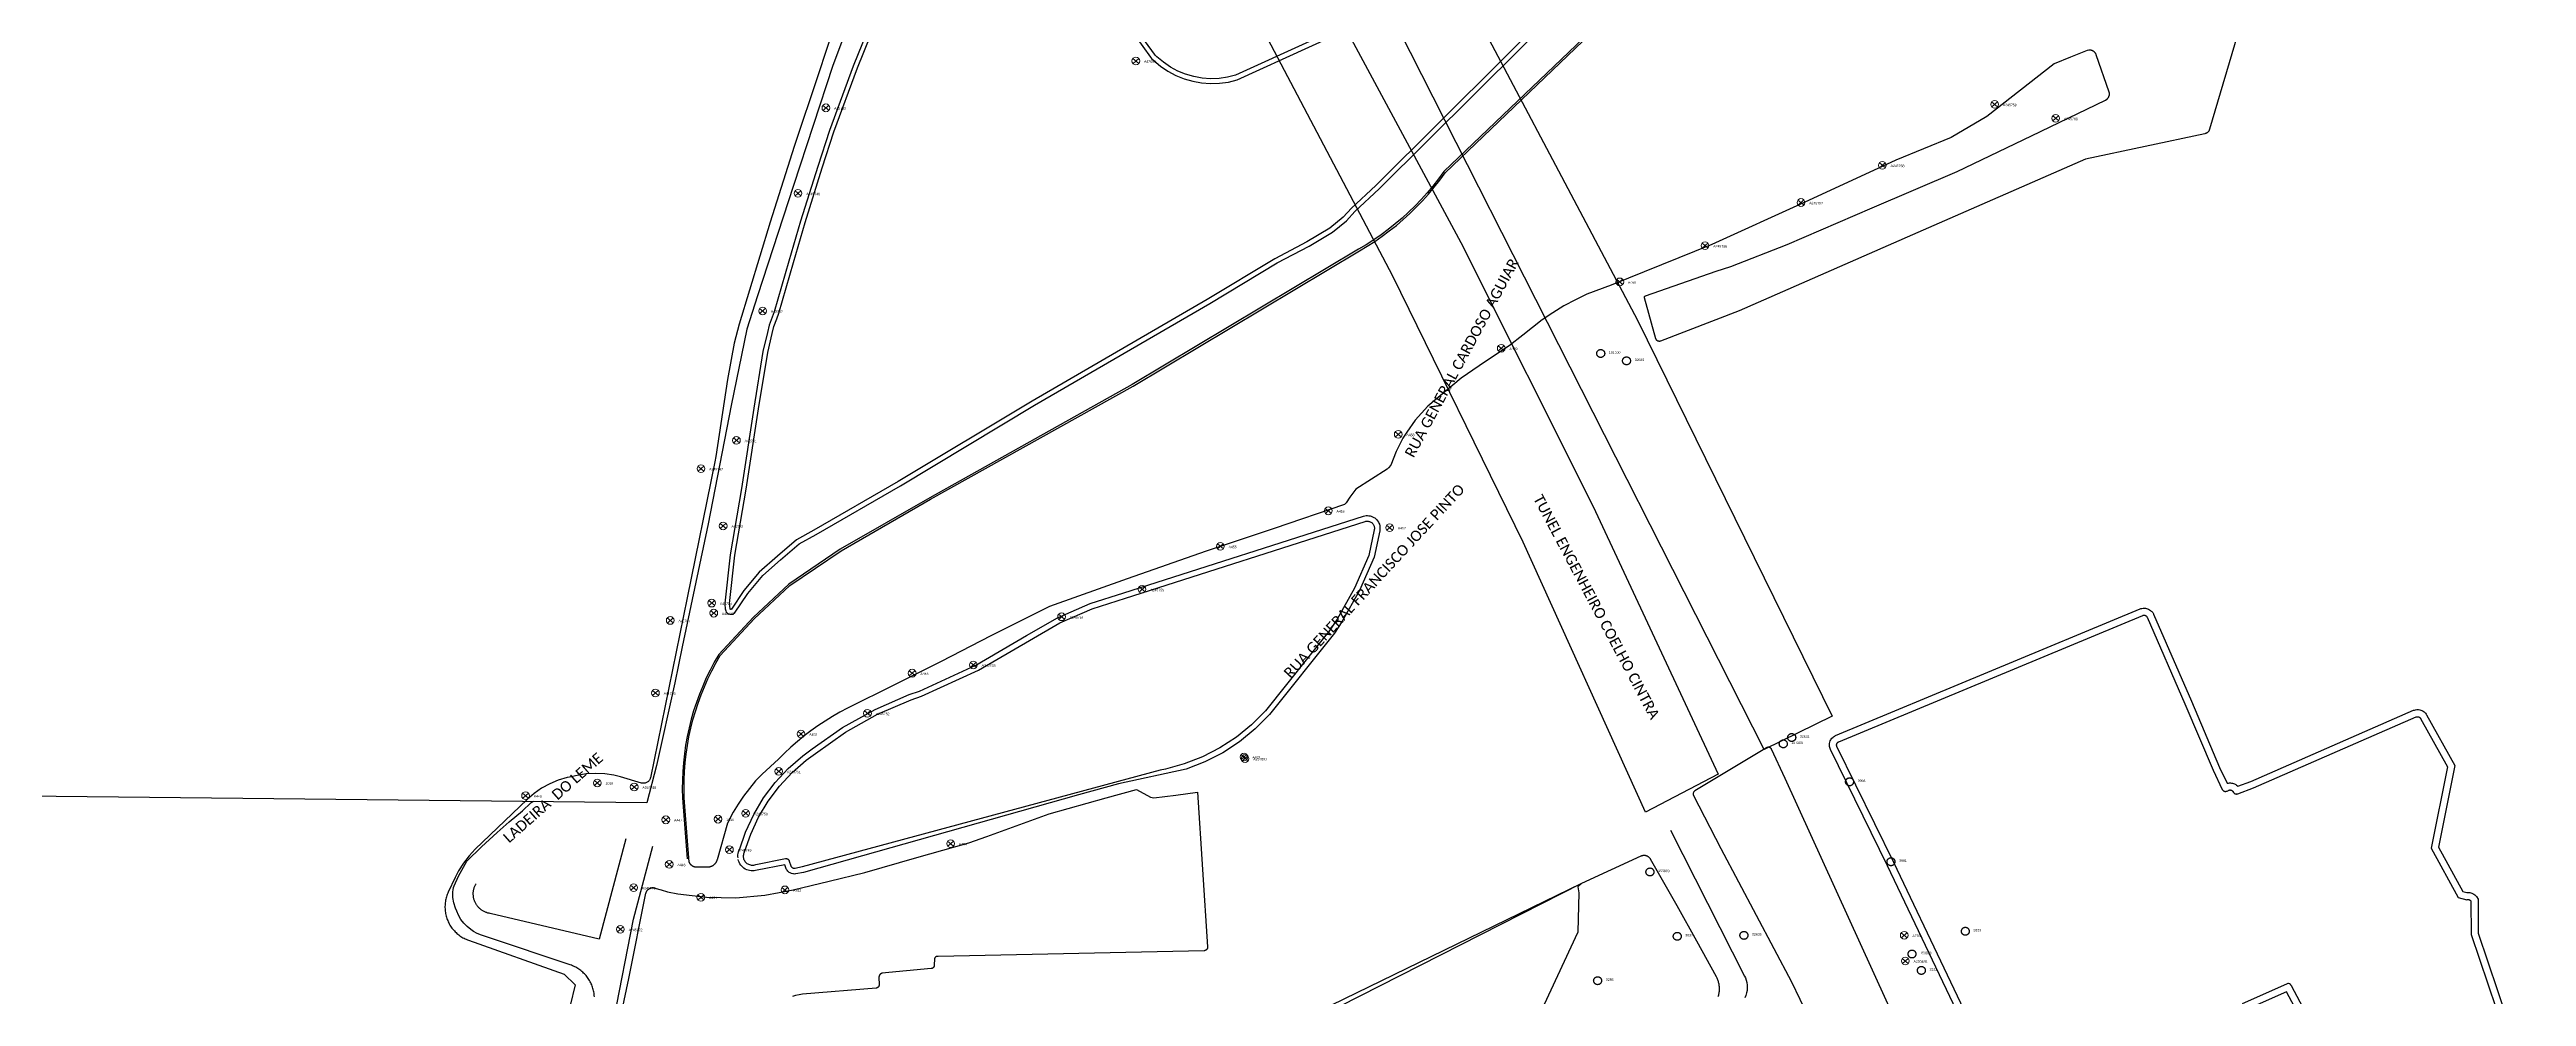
# Model space of a CAD drawing. Header units: millimetres. Extents: x 676447 to 689606, y 7455628 to 7463967.
# Drawn here: x 686593 to 687295, y 7459636 to 7459905 of the extents above; entities that cross this region are included whole.
import ezdxf

# ---------------------------------------------------------------- set-up
doc = ezdxf.new("R2010")
doc.units = ezdxf.units.MM
doc.header["$LTSCALE"] = 0.1
doc.header["$MEASUREMENT"] = 0
doc.linetypes.add('PHANTOM2', pattern=[1.25, 0.625, -0.125, 0.125, -0.125, 0.125, -0.125])
doc.layers.add('10.4-Postes', color=1, linetype='Continuous', lineweight=0)
for name, color, linetype in [('Caixas Subterrâneas', 5, 'Continuous'), ('LEGENDAS_INFRAESTRUTURAS', 7, 'Continuous'), ('MUB_MEIOFIO', 7, 'Continuous'), ('MUB_OBRA_ARTE', 7, 'Continuous'), ('MUB_QUADRAS', 7, 'Continuous'), ('MUB_SEGMENTO', 7, 'Continuous'), ('NOS_DE_INFRAESTRUTURA', 7, 'Continuous')]:
    doc.layers.add(name, color=color, linetype=linetype)
doc.styles.add('Legend', font='calibri.ttf')
doc.styles.get("Standard").update_dxf_attribs({"font": 'arial.ttf'})

# ---------------------------------------------------------------- blocks, each defined once
blk = doc.blocks.new('MHMZ')
at = {"linetype": 'PHANTOM2'}
blk.add_circle((0, 0), 0.0000101, dxfattribs=at)
blk = doc.blocks.new('PTPT')
at = {"layer": '10.4-Postes', "color": 1, "linetype": 'PHANTOM2'}
for points in [[(-0.0000079, 0.0000104), (0.0000075, -0.000002)], [(0.000007, 0.0000109), (-0.0000074, -0.0000025)]]:
    blk.add_lwpolyline(points, dxfattribs=at)
at = {"layer": '10.4-Postes', "color": 1}
blk.add_circle((-0.0000002, 0.0000042), 0.00000987, dxfattribs=at)

msp = doc.modelspace()

# ---------------------------------------------------------------- linework, layer by layer
at = {"layer": 'MUB_MEIOFIO', "linetype": 'Continuous'}
for points in [[(686990.1, 7459925.23), (686929.27, 7459897.43), (686926.94, 7459896.86), (686924.56, 7459896.53), (686922.16, 7459896.46), (686919.77, 7459896.63), (686917.41, 7459897.06), (686915.1, 7459897.73), (686912.88, 7459898.63), (686910.77, 7459899.77), (686908.78, 7459901.12), (686906.95, 7459902.67), (686906.46, 7459903.14), (686906.23, 7459903.42), (686901.88, 7459909.37)], [(686821.98, 7459918.51), (686815.11, 7459900.22), (686803.92, 7459866.15), (686793.75, 7459834.84), (686790.64, 7459825.42), (686786.29, 7459803.71), (686779.7, 7459770.17), (686772.36, 7459735.22), (686770.24, 7459725.04), (686765.04, 7459701.62), (686762.36, 7459690.98), (685590.01, 7459703.56)], [(687042.55, 7459922.06), (686988.27, 7459870.1), (686986.75, 7459868.01), (686985.19, 7459866.01), (686983.57, 7459864.07), (686981.88, 7459862.18), (686980.13, 7459860.36), (686978.31, 7459858.59), (686976.44, 7459856.88), (686974.51, 7459855.24), (686972.53, 7459853.67), (686970.49, 7459852.16), (686968.41, 7459850.72), (686966.28, 7459849.35), (686964.09, 7459848.05), (686899.97, 7459809.69), (686842.56, 7459777.57), (686817.18, 7459762.92), (686802.57, 7459753.01), (686792.46, 7459743.58), (686782.73, 7459733.1), (686781.46, 7459730.88), (686780.29, 7459728.67), (686779.2, 7459726.42), (686778.18, 7459724.13), (686777.24, 7459721.81), (686776.38, 7459719.46), (686775.61, 7459717.08), (686774.92, 7459714.68), (686774.3, 7459712.25), (686773.78, 7459709.81), (686773.33, 7459707.34), (686772.97, 7459704.87), (686772.7, 7459702.38), (686772.51, 7459699.89), (686772.41, 7459697.39), (686772.39, 7459694.88), (686772.46, 7459692.38), (686772.62, 7459689.89), (686773.79, 7459675.11)], [(686828.58, 7459919.22), (686820.83, 7459899.99), (686814.08, 7459881.8), (686810.77, 7459871.59), (686805.94, 7459856.04), (686802.64, 7459844.64), (686798.42, 7459830.32), (686797.9, 7459828.79), (686797.04, 7459826.54), (686796.51, 7459824.44), (686795.26, 7459819.01), (686792.63, 7459803.01), (686789.13, 7459780.22), (686785.97, 7459761.4), (686784.44, 7459747.62), (686784.45, 7459747.27), (686784.47, 7459746.87), (686784.54, 7459746.46), (686784.56, 7459746.06), (686784.62, 7459745.72), (686784.72, 7459745.43), (686784.87, 7459745.09), (686785.17, 7459744.82), (686785.5, 7459744.63), (686785.89, 7459744.52), (686786.26, 7459744.52), (686786.58, 7459744.54), (686787.22, 7459744.83), (686790.94, 7459750.41), (686795.19, 7459755.46), (686800.24, 7459759.98), (686805.55, 7459764.49), (686810.34, 7459767.15), (686834.25, 7459780.96), (686872.24, 7459803.81), (686921.92, 7459832.64), (686941.04, 7459844.19), (686950.08, 7459848.97), (686956.72, 7459852.96), (686960.7, 7459856.15), (686963.09, 7459858.8), (686969.99, 7459865.19), (687024.28, 7459919.28)], [(686788.19, 7459675.33), (686788.16, 7459675.75), (686788.17, 7459676.22), (686788.25, 7459676.64), (686788.35, 7459677.05), (686788.52, 7459677.47), (686788.62, 7459677.68), (686790.33, 7459682.69), (686792.63, 7459687.65), (686795.43, 7459692.36), (686798.72, 7459696.74), (686802.44, 7459700.76), (686806.56, 7459704.35), (686809.2, 7459706.3), (686817.79, 7459712.35), (686827.03, 7459717.51), (686836.73, 7459721.68), (686839.64, 7459722.69), (686855.65, 7459730.02), (686869.99, 7459738.43), (686878.74, 7459743.44), (686888.03, 7459747.53), (686897.6, 7459750.6), (686897.6, 7459750.6), (686965.54, 7459772.31), (686965.88, 7459772.41), (686966.26, 7459772.47), (686966.62, 7459772.48), (686967.02, 7459772.46), (686967.38, 7459772.4), (686967.74, 7459772.31), (686968.1, 7459772.15), (686968.41, 7459771.99), (686968.7, 7459771.81), (686969.02, 7459771.56), (686969.27, 7459771.29), (686969.51, 7459771.01), (686969.73, 7459770.65), (686969.88, 7459770.35), (686970.02, 7459770.01), (686970.11, 7459769.61), (686970.17, 7459769.26), (686970.18, 7459768.9), (686970.17, 7459768.54), (686970.12, 7459768.21), (686968.52, 7459760.69), (686964.42, 7459751.22), (686959.39, 7459742.31), (686957.26, 7459739.09), (686938.88, 7459716.01), (686934.85, 7459711.95), (686930.41, 7459708.33), (686925.62, 7459705.2), (686920.54, 7459702.58), (686915.2, 7459700.52), (686896.09, 7459696.38), (686884.68, 7459693.26), (686806.71, 7459671.25), (686804.6, 7459670.79), (686804.5, 7459670.79), (686804.47, 7459670.79), (686804.2, 7459670.76), (686803.96, 7459670.79), (686803.7, 7459670.81), (686803.38, 7459670.9), (686803.12, 7459671.01), (686802.95, 7459671.11), (686802.71, 7459671.24), (686802.47, 7459671.45), (686802.29, 7459671.63), (686802.11, 7459671.86), (686801.98, 7459672.07), (686801.87, 7459672.3), (686801.78, 7459672.51), (686801.49, 7459673.41), (686793.66, 7459671.88), (686793.61, 7459671.86), (686793.17, 7459671.74), (686792.75, 7459671.68), (686792.31, 7459671.64), (686791.87, 7459671.68), (686791.46, 7459671.74), (686791.05, 7459671.85), (686790.65, 7459671.99), (686790.25, 7459672.19), (686789.87, 7459672.44), (686789.54, 7459672.71), (686789.24, 7459673), (686788.97, 7459673.33), (686788.71, 7459673.72), (686788.52, 7459674.1), (686788.37, 7459674.49), (686788.25, 7459674.93)], [(687144.49, 7459609.22), (687114.12, 7459673.14), (687097.92, 7459706.13), (687097.82, 7459706.38), (687097.73, 7459706.66), (687097.67, 7459706.95), (687097.65, 7459707.26), (687097.65, 7459707.54), (687097.67, 7459707.85), (687097.75, 7459708.23), (687097.87, 7459708.54), (687098, 7459708.82), (687098.15, 7459709.05), (687098.32, 7459709.31), (687098.58, 7459709.56), (687098.77, 7459709.73), (687099.05, 7459709.94), (687099.24, 7459710.04), (687099.35, 7459710.1), (687185.67, 7459746), (687185.95, 7459746.12), (687186.23, 7459746.17), (687186.53, 7459746.23), (687186.94, 7459746.23), (687187.22, 7459746.2), (687187.51, 7459746.15), (687187.84, 7459746.05), (687188.09, 7459745.94), (687188.39, 7459745.79), (687188.68, 7459745.58), (687188.86, 7459745.41), (687189.03, 7459745.25), (687189.28, 7459744.96), (687189.46, 7459744.64), (687189.54, 7459744.48), (687200.24, 7459719.82), (687208.25, 7459701.04), (687210.38, 7459696.54), (687210.75, 7459696.6), (687211.03, 7459696.63), (687211.32, 7459696.63), (687211.62, 7459696.6), (687211.92, 7459696.54), (687212.2, 7459696.46), (687212.5, 7459696.34), (687212.82, 7459696.16), (687213.07, 7459695.98), (687213.3, 7459695.77), (687213.38, 7459695.68), (687217.05, 7459697.06), (687263.25, 7459717.24), (687263.47, 7459717.31), (687263.47, 7459717.31), (687263.76, 7459717.4), (687264.16, 7459717.43), (687264.35, 7459717.43), (687264.66, 7459717.43), (687265.05, 7459717.36), (687265.32, 7459717.27), (687265.62, 7459717.15), (687265.94, 7459716.97), (687266.19, 7459716.79), (687266.38, 7459716.62), (687266.61, 7459716.4), (687266.8, 7459716.14), (687266.93, 7459715.94), (687274.93, 7459701.53), (687270.32, 7459678.41), (687277.17, 7459665.85), (687278.35, 7459665.55), (687278.62, 7459665.55), (687278.81, 7459665.55), (687279.22, 7459665.52), (687279.51, 7459665.43), (687279.51, 7459665.43), (687279.73, 7459665.36), (687280.09, 7459665.2), (687280.32, 7459665.05), (687280.32, 7459665.05), (687280.58, 7459664.88), (687280.79, 7459664.67), (687281.06, 7459664.4), (687281.5, 7459663.62), (687281.59, 7459653.97), (687295.24, 7459613.35)], [(687124.35, 7459611.54), (687085.08, 7459697.86), (687081.21, 7459706.18), (687081.16, 7459706.28), (687081.1, 7459706.36), (687081.03, 7459706.44), (687080.96, 7459706.51), (687080.88, 7459706.58), (687080.79, 7459706.63), (687080.69, 7459706.68), (687080.59, 7459706.72), (687080.49, 7459706.74), (687080.39, 7459706.76), (687080.28, 7459706.76), (687080.18, 7459706.75), (687080.08, 7459706.73), (687079.98, 7459706.7), (687079.88, 7459706.67), (687079.79, 7459706.62), (687059.46, 7459694.37), (687059.43, 7459694.35), (687059.34, 7459694.29), (687059.27, 7459694.22), (687059.2, 7459694.14), (687059.14, 7459694.06), (687059.08, 7459693.97), (687059.04, 7459693.87), (687059.01, 7459693.77), (687058.99, 7459693.67), (687058.98, 7459693.56), (687058.98, 7459693.46), (687058.99, 7459693.35), (687059.01, 7459693.25), (687059.05, 7459693.15), (687059.09, 7459693.06), (687066.87, 7459677.99), (687086.86, 7459640.16), (687101.02, 7459610.68)], [(686747.46, 7459635.96), (686747.44, 7459636.3), (686747.4, 7459636.65), (686747.36, 7459636.99), (686747.3, 7459637.33), (686747.23, 7459637.66), (686747.15, 7459638), (686747.06, 7459638.33), (686746.96, 7459638.66), (686746.85, 7459638.98), (686746.72, 7459639.3), (686746.58, 7459639.62), (686746.44, 7459639.93), (686746.28, 7459640.23), (686746.11, 7459640.53), (686745.93, 7459640.83), (686745.75, 7459641.12), (686745.55, 7459641.4), (686745.34, 7459641.67), (686745.13, 7459641.94), (686744.9, 7459642.2), (686744.67, 7459642.45), (686744.42, 7459642.69), (686744.17, 7459642.93), (686743.91, 7459643.15), (686743.65, 7459643.37), (686743.37, 7459643.58), (686743.09, 7459643.77), (686742.8, 7459643.96), (686742.51, 7459644.14), (686742.21, 7459644.31), (686741.9, 7459644.47), (686741.59, 7459644.61), (686741.28, 7459644.75), (686740.96, 7459644.88), (686740.63, 7459644.99), (686717.17, 7459652.82), (686715.47, 7459653.4), (686714.26, 7459653.93), (686713.23, 7459654.48), (686712.42, 7459655.04), (686711.42, 7459655.86), (686710.48, 7459656.79), (686709.61, 7459657.92), (686708.93, 7459659.11), (686708.45, 7459660.2), (686708.09, 7459661.06), (686707.62, 7459662.6), (686707.37, 7459664.1), (686707.34, 7459665.28), (686707.38, 7459665.77), (686707.44, 7459666.34), (686707.56, 7459666.93), (686707.67, 7459667.43), (686708.94, 7459670.21), (686711.35, 7459674.44), (686715.46, 7459678.49), (686719.93, 7459682.54), (686723.28, 7459685.6), (686727.04, 7459688.71), (686729.44, 7459690.94), (686730.28, 7459691.48)], [(686756.4, 7459680.75), (686748.81, 7459652.25), (686717.88, 7459659.6), (686717.68, 7459659.63), (686717.49, 7459659.67), (686717.3, 7459659.72), (686717.11, 7459659.77), (686716.93, 7459659.83), (686716.74, 7459659.9), (686716.56, 7459659.97), (686716.38, 7459660.05), (686716.2, 7459660.14), (686716.03, 7459660.23), (686715.86, 7459660.33), (686715.69, 7459660.43), (686715.53, 7459660.54), (686715.37, 7459660.66), (686715.22, 7459660.78), (686715.07, 7459660.9), (686714.92, 7459661.03), (686714.78, 7459661.17), (686714.64, 7459661.31), (686714.51, 7459661.45), (686714.38, 7459661.6), (686714.26, 7459661.76), (686714.15, 7459661.92), (686714.04, 7459662.08), (686713.93, 7459662.25), (686713.84, 7459662.42), (686713.74, 7459662.59), (686713.66, 7459662.76), (686713.58, 7459662.94), (686713.5, 7459663.12), (686713.43, 7459663.31), (686713.37, 7459663.5), (686713.32, 7459663.68), (686713.27, 7459663.87), (686713.23, 7459664.07), (686713.19, 7459664.26), (686713.17, 7459664.45), (686713.15, 7459664.65), (686713.13, 7459664.84), (686713.12, 7459665.04), (686713.12, 7459665.24), (686713.13, 7459665.43), (686713.14, 7459665.63), (686713.16, 7459665.82), (686713.19, 7459666.02), (686713.22, 7459666.21), (686713.26, 7459666.4), (686713.31, 7459666.59), (686713.36, 7459666.78), (686713.42, 7459666.97), (686713.49, 7459667.15), (686713.56, 7459667.33), (686713.64, 7459667.51), (686713.73, 7459667.69), (686713.82, 7459667.86), (686713.92, 7459668.03)], [(686752.97, 7459629.39), (686758.55, 7459657.98), (686764.02, 7459678.72)], [(687052.54, 7459683.23), (687073.57, 7459641.82), (687073.78, 7459641.36), (687074.03, 7459640.67), (687074.21, 7459639.96), (687074.31, 7459639.23), (687074.33, 7459638.5), (687074.27, 7459637.77), (687074.14, 7459637.05), (687073.94, 7459636.35), (687073.66, 7459635.67)], [(687244.1, 7459605.7), (687227.21, 7459637.39), (687216.37, 7459632.5)]]:
    msp.add_lwpolyline(points, dxfattribs=at)
at = {"layer": 'MUB_OBRA_ARTE', "linetype": 'Continuous'}
for points in [[(686965.94, 7459929.56), (686984.73, 7459938.68), (687043.18, 7459827.95), (687098.38, 7459715.56), (687079.11, 7459706.16), (686965.94, 7459929.56)], [(686934.68, 7459914.73), (686953.47, 7459923.85), (686993.11, 7459849.99), (687030.67, 7459775.05), (687066.11, 7459699.09), (687045.44, 7459688.36), (687010.8, 7459764.92), (686973.86, 7459840.4), (686934.68, 7459914.73)]]:
    msp.add_lwpolyline(points, dxfattribs=at)
at = {"layer": 'MUB_QUADRAS', "linetype": 'Continuous'}
for points in [[(686900.74, 7459908.62), (686905.15, 7459902.58), (686905.46, 7459902.21), (686906.04, 7459901.66), (686907.95, 7459900.03), (686910.06, 7459898.6), (686912.3, 7459897.39), (686914.65, 7459896.44), (686917.1, 7459895.73), (686919.6, 7459895.28), (686922.13, 7459895.09), (686924.67, 7459895.17), (686927.2, 7459895.52), (686929.72, 7459896.14), (686990.7, 7459924.01)], [(687214.01, 7459911.21), (687205.38, 7459882.17), (687205.37, 7459882.11), (687205.35, 7459882.06), (687205.34, 7459882), (687205.32, 7459881.95), (687205.3, 7459881.89), (687205.28, 7459881.84), (687205.26, 7459881.78), (687205.23, 7459881.73), (687205.21, 7459881.68), (687205.18, 7459881.63), (687205.15, 7459881.58), (687205.12, 7459881.53), (687205.08, 7459881.48), (687205.05, 7459881.44), (687205.01, 7459881.39), (687204.97, 7459881.35), (687204.93, 7459881.31), (687204.89, 7459881.27), (687204.85, 7459881.23), (687204.8, 7459881.19), (687204.76, 7459881.15), (687204.71, 7459881.12), (687204.66, 7459881.09), (687204.62, 7459881.06), (687204.57, 7459881.03), (687204.51, 7459881), (687204.46, 7459880.97), (687204.41, 7459880.95), (687204.36, 7459880.92), (687204.3, 7459880.9), (687204.25, 7459880.88), (687204.19, 7459880.87), (687204.14, 7459880.85), (687204.08, 7459880.84), (687170.2, 7459873.66), (687121.13, 7459852.11), (687072.06, 7459830.55), (687049.75, 7459821.99), (687049.72, 7459821.98), (687049.69, 7459821.97), (687049.65, 7459821.96), (687049.62, 7459821.95), (687049.59, 7459821.94), (687049.55, 7459821.94), (687049.52, 7459821.93), (687049.48, 7459821.93), (687049.45, 7459821.93), (687049.41, 7459821.93), (687049.38, 7459821.93), (687049.34, 7459821.93), (687049.31, 7459821.93), (687049.27, 7459821.93), (687049.24, 7459821.94), (687049.21, 7459821.94), (687049.17, 7459821.95), (687049.14, 7459821.96), (687049.1, 7459821.97), (687049.07, 7459821.98), (687049.04, 7459821.99), (687049.01, 7459822.01), (687048.97, 7459822.02), (687048.94, 7459822.03), (687048.91, 7459822.05), (687048.88, 7459822.07), (687048.85, 7459822.09), (687048.82, 7459822.11), (687048.8, 7459822.13), (687048.77, 7459822.15), (687048.74, 7459822.17), (687048.72, 7459822.19), (687048.69, 7459822.22), (687048.67, 7459822.24), (687048.64, 7459822.27), (687048.62, 7459822.29), (687048.6, 7459822.32), (687048.58, 7459822.35), (687048.56, 7459822.38), (687048.54, 7459822.41), (687048.52, 7459822.44), (687048.51, 7459822.47), (687048.49, 7459822.5), (687048.48, 7459822.53), (687048.46, 7459822.56), (687048.45, 7459822.6), (687048.44, 7459822.63), (687048.43, 7459822.66), (687045.21, 7459834.27), (687045.21, 7459834.29), (687045.2, 7459834.31), (687045.2, 7459834.32), (687045.19, 7459834.34), (687045.19, 7459834.36), (687045.19, 7459834.38), (687045.19, 7459834.4), (687045.19, 7459834.42), (687045.19, 7459834.43), (687045.19, 7459834.45), (687045.19, 7459834.47), (687045.19, 7459834.49), (687045.2, 7459834.51), (687045.2, 7459834.53), (687045.21, 7459834.54), (687045.21, 7459834.56), (687045.21, 7459834.58), (687045.22, 7459834.6), (687045.23, 7459834.61), (687045.23, 7459834.63), (687045.24, 7459834.65), (687045.25, 7459834.66), (687045.26, 7459834.68), (687045.27, 7459834.7), (687045.28, 7459834.71), (687045.29, 7459834.73), (687045.3, 7459834.74), (687045.31, 7459834.76), (687045.32, 7459834.77), (687045.33, 7459834.78), (687045.35, 7459834.8), (687045.36, 7459834.81), (687045.37, 7459834.82), (687045.39, 7459834.83), (687045.4, 7459834.84), (687045.42, 7459834.86), (687045.43, 7459834.87), (687045.45, 7459834.88), (687045.47, 7459834.89), (687065.48, 7459841.88), (687069.65, 7459843.13), (687085.66, 7459849.43), (687109.78, 7459859.79), (687133.88, 7459870.12), (687154.88, 7459880.25), (687175.88, 7459890.38), (687175.94, 7459890.41), (687176, 7459890.44), (687176.06, 7459890.48), (687176.12, 7459890.52), (687176.18, 7459890.56), (687176.23, 7459890.6), (687176.29, 7459890.64), (687176.34, 7459890.69), (687176.39, 7459890.73), (687176.44, 7459890.78), (687176.49, 7459890.83), (687176.53, 7459890.88), (687176.58, 7459890.94), (687176.62, 7459890.99), (687176.66, 7459891.05), (687176.7, 7459891.1), (687176.73, 7459891.16), (687176.77, 7459891.22), (687176.8, 7459891.28), (687176.83, 7459891.35), (687176.86, 7459891.41), (687176.88, 7459891.47), (687176.91, 7459891.54), (687176.93, 7459891.61), (687176.95, 7459891.67), (687176.96, 7459891.74), (687176.98, 7459891.81), (687176.99, 7459891.87), (687177, 7459891.94), (687177, 7459892.01), (687177.01, 7459892.08), (687177.01, 7459892.15), (687177.01, 7459892.22), (687177.01, 7459892.29), (687177, 7459892.36), (687177, 7459892.43), (687176.99, 7459892.49), (687176.97, 7459892.56), (687176.96, 7459892.63), (687173.28, 7459903.23), (687173.26, 7459903.3), (687173.23, 7459903.36), (687173.2, 7459903.42), (687173.17, 7459903.49), (687173.14, 7459903.55), (687173.1, 7459903.61), (687173.07, 7459903.67), (687173.03, 7459903.72), (687172.99, 7459903.78), (687172.94, 7459903.83), (687172.9, 7459903.89), (687172.85, 7459903.94), (687172.8, 7459903.99), (687172.75, 7459904.04), (687172.7, 7459904.08), (687172.65, 7459904.13), (687172.59, 7459904.17), (687172.54, 7459904.21), (687172.48, 7459904.25), (687172.42, 7459904.29), (687172.36, 7459904.32), (687172.3, 7459904.35), (687172.24, 7459904.38), (687172.17, 7459904.41), (687172.11, 7459904.44), (687172.04, 7459904.46), (687171.98, 7459904.48), (687171.91, 7459904.5), (687171.84, 7459904.52), (687171.78, 7459904.53), (687171.71, 7459904.55), (687171.64, 7459904.55), (687171.57, 7459904.56), (687171.5, 7459904.57), (687171.43, 7459904.57), (687171.36, 7459904.57), (687171.29, 7459904.57), (687171.22, 7459904.56), (687171.16, 7459904.56), (687170.65, 7459904.43), (687165.99, 7459902.56), (687161.32, 7459900.69), (687142.23, 7459885.71), (687132.11, 7459879.8), (687116.46, 7459873.32), (687090.42, 7459861.37), (687064.29, 7459849.37), (687035.71, 7459837.91), (687028.86, 7459835.32), (687025.59, 7459833.68), (687022.32, 7459832.04), (687019.24, 7459830.06), (687016.16, 7459828.08), (687013.42, 7459825.9), (687010.67, 7459823.71), (687006.83, 7459820.7), (687004.12, 7459818.84), (686998.29, 7459814.94), (686993.17, 7459811.47), (686988.45, 7459807.49), (686983.72, 7459803.51), (686980.2, 7459799.58), (686977.77, 7459796.19), (686976.64, 7459794.43), (686974.77, 7459790.7), (686973.3, 7459786.79), (686972.63, 7459786.04), (686972.2, 7459785.7), (686963.38, 7459779.96), (686961.69, 7459777.74), (686960.57, 7459776.07), (686960.18, 7459775.65), (686940.22, 7459768.86), (686920.89, 7459762.42), (686898.51, 7459754.52), (686876.46, 7459746.74), (686859.85, 7459738.36), (686845.79, 7459731.07), (686832.52, 7459724.43), (686819.27, 7459717.81), (686817.1, 7459716.68), (686814.97, 7459715.48), (686812.89, 7459714.2), (686810.85, 7459712.85), (686808.85, 7459711.44), (686806.91, 7459709.96), (686805.02, 7459708.41), (686803.18, 7459706.8), (686801.39, 7459705.12), (686799.67, 7459703.39), (686795.06, 7459699.14), (686793.14, 7459697.19), (686789.73, 7459692.91), (686788.26, 7459690.6), (686786.79, 7459688.29), (686785.24, 7459685.17), (686782.24, 7459674.78), (686782.21, 7459674.68), (686782.18, 7459674.59), (686782.15, 7459674.5), (686782.11, 7459674.4), (686782.07, 7459674.32), (686782.02, 7459674.23), (686781.97, 7459674.14), (686781.92, 7459674.06), (686781.87, 7459673.97), (686781.81, 7459673.89), (686781.75, 7459673.81), (686781.69, 7459673.73), (686781.63, 7459673.66), (686781.56, 7459673.59), (686781.49, 7459673.52), (686781.42, 7459673.45), (686781.34, 7459673.38), (686781.27, 7459673.32), (686781.19, 7459673.26), (686781.11, 7459673.2), (686781.03, 7459673.15), (686780.94, 7459673.1), (686780.86, 7459673.05), (686780.77, 7459673), (686780.68, 7459672.96), (686780.59, 7459672.92), (686780.5, 7459672.88), (686780.4, 7459672.85), (686780.31, 7459672.82), (686780.21, 7459672.79), (686780.12, 7459672.77), (686780.02, 7459672.75), (686779.92, 7459672.73), (686779.83, 7459672.72), (686776.42, 7459672.71), (686776.34, 7459672.71), (686776.27, 7459672.72), (686776.19, 7459672.72), (686776.12, 7459672.73), (686776.05, 7459672.74), (686775.97, 7459672.76), (686775.9, 7459672.77), (686775.83, 7459672.79), (686775.76, 7459672.81), (686775.69, 7459672.84), (686775.62, 7459672.86), (686775.55, 7459672.89), (686775.48, 7459672.92), (686775.41, 7459672.96), (686775.35, 7459672.99), (686775.28, 7459673.03), (686775.22, 7459673.07), (686775.16, 7459673.11), (686775.1, 7459673.16), (686775.04, 7459673.21), (686774.98, 7459673.25), (686774.93, 7459673.3), (686774.87, 7459673.36), (686774.82, 7459673.41), (686774.77, 7459673.47), (686774.72, 7459673.52), (686774.68, 7459673.58), (686774.63, 7459673.64), (686774.59, 7459673.71), (686774.55, 7459673.77), (686774.52, 7459673.84), (686774.48, 7459673.9), (686774.45, 7459673.97), (686774.42, 7459674.04), (686774.39, 7459674.11), (686774.37, 7459674.18), (686773.12, 7459689.92), (686772.96, 7459692.4), (686772.89, 7459694.89), (686772.91, 7459697.37), (686773.01, 7459699.86), (686773.2, 7459702.33), (686773.47, 7459704.8), (686773.83, 7459707.26), (686774.27, 7459709.71), (686774.79, 7459712.14), (686775.4, 7459714.55), (686776.09, 7459716.94), (686776.86, 7459719.3), (686777.71, 7459721.63), (686778.64, 7459723.94), (686779.65, 7459726.21), (686780.74, 7459728.44), (686781.9, 7459730.64), (686783.13, 7459732.8), (686792.81, 7459743.23), (686802.88, 7459752.62), (686817.45, 7459762.5), (686842.8, 7459777.14), (686900.22, 7459809.26), (686964.35, 7459847.62), (686966.54, 7459848.93), (686968.69, 7459850.3), (686970.79, 7459851.75), (686972.83, 7459853.27), (686974.83, 7459854.85), (686976.77, 7459856.51), (686978.66, 7459858.22), (686980.48, 7459860), (686982.24, 7459861.84), (686983.95, 7459863.74), (686985.58, 7459865.7), (686987.15, 7459867.71), (686988.65, 7459869.77), (687042.96, 7459921.76)], [(687023.29, 7459920.22), (686969.05, 7459866.17), (686962.12, 7459859.76), (686959.76, 7459857.14), (686955.94, 7459854.08), (686949.41, 7459850.16), (686940.37, 7459845.38), (686921.22, 7459833.81), (686871.54, 7459804.99), (686833.55, 7459782.14), (686809.66, 7459768.34), (686804.77, 7459765.62), (686799.34, 7459761), (686794.21, 7459756.41), (686789.85, 7459751.23), (686786.31, 7459745.92), (686786.24, 7459745.89), (686786.21, 7459745.88), (686786.07, 7459745.88), (686786.04, 7459745.89), (686785.99, 7459745.92), (686785.95, 7459746.05), (686785.92, 7459746.22), (686785.9, 7459746.62), (686785.83, 7459747.03), (686785.81, 7459747.33), (686785.8, 7459747.57), (686787.32, 7459761.22), (686790.48, 7459780), (686793.97, 7459802.8), (686796.6, 7459818.74), (686797.84, 7459824.12), (686798.34, 7459826.13), (686799.18, 7459828.33), (686799.72, 7459829.91), (686803.95, 7459844.26), (686807.25, 7459855.64), (686812.07, 7459871.18), (686815.37, 7459881.35), (686822.1, 7459899.5), (686829.84, 7459918.7)], [(686815.39, 7459911.11), (686810.97, 7459897.84), (686804.12, 7459877.2), (686797.33, 7459855.72), (686788.47, 7459826.79), (686787.12, 7459821.39), (686785.19, 7459811.09), (686781.9, 7459789.21), (686781.59, 7459787.77), (686773.74, 7459749.17), (686763.35, 7459698.12), (686763.31, 7459697.96), (686763.24, 7459697.76), (686763.16, 7459697.57), (686763.05, 7459697.39), (686762.92, 7459697.23), (686762.78, 7459697.07), (686762.62, 7459696.94), (686762.45, 7459696.82), (686762.26, 7459696.72), (686762.07, 7459696.63), (686761.87, 7459696.57), (686761.66, 7459696.53), (686761.46, 7459696.52), (686761.25, 7459696.52), (686761.04, 7459696.55), (686760.84, 7459696.6), (686754.83, 7459698.34), (686752.99, 7459698.8), (686750.41, 7459699.2), (686747.79, 7459699.33), (686745.18, 7459699.19), (686742.6, 7459698.77), (686740.41, 7459698.3), (686739.72, 7459698.14), (686737.22, 7459697.39), (686734.81, 7459696.38), (686732.51, 7459695.12), (686730.36, 7459693.62), (686728.38, 7459691.92), (686713.69, 7459677.85), (686711.93, 7459675.98), (686710.34, 7459673.9), (686708.98, 7459671.67), (686707.99, 7459669.84), (686706.04, 7459665.63), (686705.9, 7459665.32), (686705.77, 7459664.99), (686705.65, 7459664.67), (686705.54, 7459664.34), (686705.45, 7459664), (686705.36, 7459663.67), (686705.29, 7459663.33), (686705.23, 7459662.99), (686705.18, 7459662.64), (686705.15, 7459662.3), (686705.12, 7459661.95), (686705.11, 7459661.61), (686705.11, 7459661.26), (686705.12, 7459660.91), (686705.15, 7459660.57), (686705.18, 7459660.22), (686705.23, 7459659.88), (686705.29, 7459659.54), (686705.36, 7459659.2), (686705.44, 7459658.86), (686705.54, 7459658.53), (686705.64, 7459658.2), (686705.76, 7459657.87), (686705.89, 7459657.55), (686706.03, 7459657.23), (686706.18, 7459656.92), (686706.34, 7459656.61), (686706.51, 7459656.31), (686706.7, 7459656.01), (686706.89, 7459655.73), (686707.09, 7459655.44), (686707.3, 7459655.17), (686707.53, 7459654.9), (686707.76, 7459654.64), (686708, 7459654.39), (686708.24, 7459654.15), (686708.5, 7459653.92), (686708.77, 7459653.69), (686709.04, 7459653.48), (686709.32, 7459653.27), (686709.6, 7459653.07), (686709.9, 7459652.89), (686710.19, 7459652.71), (686710.5, 7459652.55), (686710.81, 7459652.39), (686711.13, 7459652.25), (686711.45, 7459652.12), (686711.77, 7459652), (686738.93, 7459642.38), (686741.98, 7459639.34), (686739.16, 7459627.6)], [(686789.75, 7459675.51), (686789.73, 7459675.78), (686789.74, 7459676.05), (686789.79, 7459676.32), (686789.85, 7459676.58), (686789.95, 7459676.83), (686790.07, 7459677.07), (686791.79, 7459682.1), (686794.02, 7459686.92), (686796.74, 7459691.48), (686799.93, 7459695.73), (686803.54, 7459699.63), (686807.54, 7459703.12), (686810.12, 7459705.02), (686818.63, 7459711.02), (686827.73, 7459716.1), (686837.3, 7459720.21), (686840.23, 7459721.23), (686856.38, 7459728.62), (686870.78, 7459737.07), (686879.45, 7459742.03), (686888.59, 7459746.06), (686898.08, 7459749.1), (686966, 7459770.81), (686966.21, 7459770.87), (686966.41, 7459770.9), (686966.62, 7459770.91), (686966.83, 7459770.9), (686967.04, 7459770.86), (686967.24, 7459770.81), (686967.43, 7459770.73), (686967.62, 7459770.63), (686967.79, 7459770.52), (686967.96, 7459770.39), (686968.1, 7459770.24), (686968.24, 7459770.08), (686968.35, 7459769.9), (686968.44, 7459769.71), (686968.52, 7459769.52), (686968.57, 7459769.31), (686968.6, 7459769.11), (686968.61, 7459768.9), (686968.6, 7459768.69), (686968.57, 7459768.49), (686967.02, 7459761.17), (686963.01, 7459751.92), (686958.05, 7459743.13), (686955.99, 7459740.02), (686937.7, 7459717.06), (686933.79, 7459713.12), (686929.48, 7459709.6), (686924.83, 7459706.56), (686919.89, 7459704.02), (686914.71, 7459702.01), (686909.34, 7459700.55), (686907.87, 7459700.25), (686806.33, 7459672.78), (686804.43, 7459672.36), (686804.42, 7459672.36), (686804.32, 7459672.35), (686804.21, 7459672.34), (686804.11, 7459672.35), (686804, 7459672.36), (686803.9, 7459672.39), (686803.8, 7459672.43), (686803.71, 7459672.48), (686803.62, 7459672.53), (686803.54, 7459672.6), (686803.47, 7459672.67), (686803.4, 7459672.76), (686803.35, 7459672.84), (686803.3, 7459672.94), (686803.26, 7459673.04), (686802.83, 7459674.37), (686802.8, 7459674.46), (686802.75, 7459674.55), (686802.7, 7459674.64), (686802.63, 7459674.72), (686802.56, 7459674.8), (686802.48, 7459674.87), (686802.39, 7459674.93), (686802.3, 7459674.97), (686802.2, 7459675.01), (686802.1, 7459675.04), (686802, 7459675.06), (686801.9, 7459675.07), (686801.79, 7459675.06), (686801.69, 7459675.05), (686793.21, 7459673.39), (686793.11, 7459673.35), (686792.85, 7459673.28), (686792.58, 7459673.24), (686792.31, 7459673.22), (686792.05, 7459673.24), (686791.78, 7459673.28), (686791.52, 7459673.35), (686791.27, 7459673.44), (686791.03, 7459673.56), (686790.8, 7459673.71), (686790.59, 7459673.88), (686790.4, 7459674.07), (686790.23, 7459674.27), (686790.08, 7459674.5), (686789.96, 7459674.74), (686789.86, 7459674.99), (686789.79, 7459675.25), (686789.75, 7459675.51)], [(687146.29, 7459610.1), (687115.92, 7459674.01), (687099.75, 7459706.94), (687099.71, 7459707.04), (687099.68, 7459707.14), (687099.66, 7459707.24), (687099.65, 7459707.35), (687099.65, 7459707.45), (687099.66, 7459707.56), (687099.68, 7459707.66), (687099.72, 7459707.76), (687099.76, 7459707.85), (687099.82, 7459707.94), (687099.88, 7459708.03), (687099.95, 7459708.1), (687100.03, 7459708.17), (687100.11, 7459708.23), (687100.21, 7459708.28), (687100.26, 7459708.31), (687186.43, 7459744.15), (687186.53, 7459744.19), (687186.63, 7459744.21), (687186.73, 7459744.23), (687186.84, 7459744.23), (687186.94, 7459744.22), (687187.05, 7459744.2), (687187.15, 7459744.17), (687187.24, 7459744.13), (687187.34, 7459744.08), (687187.42, 7459744.02), (687187.5, 7459743.95), (687187.57, 7459743.88), (687187.64, 7459743.8), (687187.69, 7459743.71), (687187.73, 7459743.63), (687198.41, 7459719.03), (687206.43, 7459700.22), (687209, 7459694.79), (687209.05, 7459694.7), (687209.11, 7459694.61), (687209.18, 7459694.53), (687209.26, 7459694.46), (687209.34, 7459694.4), (687209.43, 7459694.34), (687209.52, 7459694.3), (687209.62, 7459694.26), (687209.72, 7459694.24), (687209.83, 7459694.22), (687209.93, 7459694.22), (687210.04, 7459694.23), (687210.14, 7459694.25), (687210.24, 7459694.28), (687210.34, 7459694.32), (687210.37, 7459694.33), (687210.73, 7459694.52), (687210.82, 7459694.56), (687210.92, 7459694.6), (687211.03, 7459694.62), (687211.13, 7459694.63), (687211.23, 7459694.63), (687211.34, 7459694.62), (687211.44, 7459694.6), (687211.54, 7459694.57), (687211.64, 7459694.53), (687211.73, 7459694.48), (687211.81, 7459694.42), (687211.89, 7459694.35), (687211.96, 7459694.27), (687212.03, 7459694.19), (687212.2, 7459693.93), (687212.26, 7459693.84), (687212.33, 7459693.76), (687212.41, 7459693.7), (687212.5, 7459693.63), (687212.59, 7459693.58), (687212.68, 7459693.54), (687212.78, 7459693.51), (687212.89, 7459693.49), (687212.99, 7459693.48), (687213.09, 7459693.48), (687213.2, 7459693.49), (687213.3, 7459693.51), (687213.4, 7459693.55), (687213.43, 7459693.56), (687217.81, 7459695.21), (687263.94, 7459715.36), (687264.04, 7459715.39), (687264.14, 7459715.42), (687264.25, 7459715.43), (687264.35, 7459715.43), (687264.46, 7459715.43), (687264.56, 7459715.41), (687264.66, 7459715.38), (687264.76, 7459715.34), (687264.85, 7459715.29), (687264.93, 7459715.23), (687265.01, 7459715.16), (687265.09, 7459715.08), (687265.15, 7459715), (687265.2, 7459714.92), (687272.82, 7459701.2), (687268.22, 7459678.08), (687275.84, 7459664.12), (687278.31, 7459663.5), (687278.41, 7459663.53), (687278.52, 7459663.55), (687278.62, 7459663.55), (687278.72, 7459663.55), (687278.83, 7459663.54), (687278.93, 7459663.51), (687279.03, 7459663.48), (687279.12, 7459663.44), (687279.21, 7459663.38), (687279.3, 7459663.32), (687279.37, 7459663.25), (687279.45, 7459663.18), (687279.5, 7459663.08), (687279.59, 7459653.64), (687293.71, 7459611.62)], [(686749.64, 7459605.51), (686757.23, 7459641.18), (686762.08, 7459665.31), (686762.1, 7459665.38), (686762.11, 7459665.44), (686762.13, 7459665.51), (686762.15, 7459665.57), (686762.18, 7459665.64), (686762.2, 7459665.7), (686762.23, 7459665.76), (686762.26, 7459665.82), (686762.29, 7459665.88), (686762.33, 7459665.94), (686762.36, 7459666), (686762.4, 7459666.05), (686762.44, 7459666.11), (686762.48, 7459666.16), (686762.53, 7459666.21), (686762.57, 7459666.26), (686762.62, 7459666.31), (686762.67, 7459666.36), (686762.72, 7459666.4), (686762.77, 7459666.44), (686762.83, 7459666.49), (686762.88, 7459666.53), (686762.94, 7459666.56), (686762.99, 7459666.6), (686763.05, 7459666.63), (686763.11, 7459666.66), (686763.17, 7459666.69), (686763.24, 7459666.72), (686763.3, 7459666.74), (686763.36, 7459666.77), (686763.43, 7459666.79), (686763.49, 7459666.81), (686763.56, 7459666.82), (686763.62, 7459666.84), (686763.69, 7459666.85), (686763.76, 7459666.86), (686763.83, 7459666.86), (686763.89, 7459666.87), (686763.96, 7459666.87), (686764.03, 7459666.87), (686764.1, 7459666.87), (686764.16, 7459666.86), (686764.23, 7459666.85), (686764.3, 7459666.84), (686764.36, 7459666.83), (686764.43, 7459666.82), (686764.5, 7459666.8), (686764.56, 7459666.78), (686766.4, 7459666.27), (686768.23, 7459665.76), (686771.1, 7459665.2), (686775.2, 7459664.69), (686779.29, 7459664.18), (686787.54, 7459664.03), (686795.76, 7459664.74), (686799.81, 7459665.53), (686803.86, 7459666.31), (686814, 7459668.78), (686824.14, 7459671.25), (686838.9, 7459675.45), (686853.66, 7459679.65), (686858.71, 7459681.43), (686876.45, 7459687.84), (686892.55, 7459692.39), (686901.2, 7459694.8), (686905.1, 7459692.62), (686906.11, 7459692.37), (686912.3, 7459693.2), (686918.46, 7459694.03), (686921.31, 7459650.08), (686921.31, 7459650.05), (686921.31, 7459650.01), (686921.31, 7459649.98), (686921.31, 7459649.94), (686921.3, 7459649.91), (686921.3, 7459649.87), (686921.29, 7459649.84), (686921.29, 7459649.8), (686921.28, 7459649.77), (686921.27, 7459649.73), (686921.26, 7459649.7), (686921.25, 7459649.67), (686921.23, 7459649.64), (686921.22, 7459649.6), (686921.2, 7459649.57), (686921.19, 7459649.54), (686921.17, 7459649.51), (686921.15, 7459649.48), (686921.13, 7459649.45), (686921.11, 7459649.42), (686921.09, 7459649.4), (686921.07, 7459649.37), (686921.04, 7459649.34), (686921.02, 7459649.32), (686921, 7459649.29), (686920.97, 7459649.27), (686920.94, 7459649.25), (686920.92, 7459649.22), (686920.89, 7459649.2), (686920.86, 7459649.18), (686920.83, 7459649.17), (686920.8, 7459649.15), (686920.77, 7459649.13), (686920.74, 7459649.12), (686920.7, 7459649.1), (686920.67, 7459649.09), (686920.64, 7459649.08), (686920.61, 7459649.07), (686920.57, 7459649.06), (686920.54, 7459649.05), (686920.5, 7459649.04), (686920.47, 7459649.03), (686920.43, 7459649.03), (686920.4, 7459649.02), (686920.36, 7459649.02), (686920.33, 7459649.02), (686844.9, 7459647.39), (686844.87, 7459647.4), (686844.84, 7459647.4), (686844.81, 7459647.4), (686844.79, 7459647.41), (686844.76, 7459647.41), (686844.73, 7459647.41), (686844.7, 7459647.41), (686844.67, 7459647.41), (686844.64, 7459647.4), (686844.61, 7459647.4), (686844.58, 7459647.4), (686844.55, 7459647.39), (686844.52, 7459647.38), (686844.5, 7459647.38), (686844.47, 7459647.37), (686844.44, 7459647.36), (686844.41, 7459647.35), (686844.38, 7459647.34), (686844.36, 7459647.32), (686844.33, 7459647.31), (686844.31, 7459647.3), (686844.28, 7459647.28), (686844.26, 7459647.26), (686844.23, 7459647.25), (686844.21, 7459647.23), (686844.19, 7459647.21), (686844.16, 7459647.19), (686844.14, 7459647.17), (686844.12, 7459647.15), (686844.1, 7459647.13), (686844.08, 7459647.11), (686844.06, 7459647.09), (686844.05, 7459647.06), (686844.03, 7459647.04), (686844.01, 7459647.01), (686844, 7459646.99), (686843.98, 7459646.96), (686843.97, 7459646.94), (686843.96, 7459646.91), (686843.94, 7459646.88), (686843.93, 7459646.86), (686843.92, 7459646.83), (686843.91, 7459646.8), (686843.91, 7459646.77), (686843.9, 7459646.75), (686843.89, 7459646.72), (686843.89, 7459646.69), (686843.88, 7459646.66), (686843.88, 7459646.63), (686843.88, 7459646.6), (686843.8, 7459645.03), (686843.8, 7459645), (686843.81, 7459644.96), (686843.81, 7459644.93), (686843.81, 7459644.9), (686843.81, 7459644.86), (686843.81, 7459644.83), (686843.81, 7459644.8), (686843.8, 7459644.77), (686843.8, 7459644.73), (686843.79, 7459644.7), (686843.79, 7459644.67), (686843.78, 7459644.64), (686843.77, 7459644.6), (686843.76, 7459644.57), (686843.75, 7459644.54), (686843.73, 7459644.51), (686843.72, 7459644.48), (686843.71, 7459644.45), (686843.69, 7459644.42), (686843.67, 7459644.39), (686843.66, 7459644.36), (686843.64, 7459644.34), (686843.62, 7459644.31), (686843.6, 7459644.28), (686843.58, 7459644.26), (686843.55, 7459644.23), (686843.53, 7459644.21), (686843.51, 7459644.19), (686843.48, 7459644.16), (686843.46, 7459644.14), (686843.43, 7459644.12), (686843.4, 7459644.1), (686843.38, 7459644.08), (686843.35, 7459644.07), (686843.32, 7459644.05), (686843.29, 7459644.03), (686843.26, 7459644.02), (686843.23, 7459644.01), (686843.2, 7459643.99), (686843.17, 7459643.98), (686843.14, 7459643.97), (686843.1, 7459643.96), (686843.07, 7459643.95), (686843.04, 7459643.95), (686843.01, 7459643.94), (686842.97, 7459643.94), (686842.94, 7459643.93), (686828.97, 7459642.61), (686828.93, 7459642.6), (686828.89, 7459642.58), (686828.85, 7459642.56), (686828.81, 7459642.55), (686828.77, 7459642.53), (686828.74, 7459642.51), (686828.7, 7459642.48), (686828.67, 7459642.46), (686828.63, 7459642.44), (686828.6, 7459642.41), (686828.56, 7459642.38), (686828.53, 7459642.36), (686828.5, 7459642.33), (686828.47, 7459642.3), (686828.44, 7459642.27), (686828.41, 7459642.24), (686828.39, 7459642.2), (686828.36, 7459642.17), (686828.34, 7459642.13), (686828.31, 7459642.1), (686828.29, 7459642.06), (686828.27, 7459642.02), (686828.25, 7459641.99), (686828.23, 7459641.95), (686828.21, 7459641.91), (686828.2, 7459641.87), (686828.18, 7459641.83), (686828.17, 7459641.79), (686828.16, 7459641.75), (686828.15, 7459641.71), (686828.14, 7459641.67), (686828.13, 7459641.62), (686828.13, 7459641.58), (686828.13, 7459641.54), (686828.12, 7459641.5), (686828.12, 7459641.45), (686828.12, 7459641.41), (686828.16, 7459639.46), (686828.17, 7459639.42), (686828.17, 7459639.39), (686828.18, 7459639.36), (686828.18, 7459639.33), (686828.18, 7459639.3), (686828.18, 7459639.27), (686828.17, 7459639.24), (686828.17, 7459639.21), (686828.17, 7459639.18), (686828.16, 7459639.15), (686828.16, 7459639.12), (686828.15, 7459639.09), (686828.14, 7459639.06), (686828.13, 7459639.03), (686828.12, 7459639), (686828.11, 7459638.97), (686828.1, 7459638.95), (686828.09, 7459638.92), (686828.07, 7459638.89), (686828.06, 7459638.86), (686828.04, 7459638.84), (686828.03, 7459638.81), (686828.01, 7459638.79), (686827.99, 7459638.76), (686827.97, 7459638.74), (686827.95, 7459638.71), (686827.93, 7459638.69), (686827.91, 7459638.67), (686827.89, 7459638.65), (686827.86, 7459638.63), (686827.84, 7459638.61), (686827.81, 7459638.59), (686827.79, 7459638.57), (686827.76, 7459638.56), (686827.74, 7459638.54), (686827.71, 7459638.53), (686827.68, 7459638.51), (686827.66, 7459638.5), (686827.63, 7459638.49), (686827.6, 7459638.48), (686827.57, 7459638.46), (686827.54, 7459638.46), (686827.51, 7459638.45), (686827.48, 7459638.44), (686827.45, 7459638.43), (686827.42, 7459638.43), (686827.39, 7459638.42), (686827.36, 7459638.42), (686806.45, 7459636.69), (686805.49, 7459636.49), (686804.53, 7459636.27), (686803.59, 7459636.01)], [(687027.45, 7459668.2), (687044.21, 7459675.93), (687044.27, 7459675.96), (687044.34, 7459675.98), (687044.4, 7459676.01), (687044.47, 7459676.03), (687044.54, 7459676.05), (687044.6, 7459676.07), (687044.67, 7459676.08), (687044.74, 7459676.09), (687044.81, 7459676.1), (687044.88, 7459676.11), (687044.94, 7459676.11), (687045.01, 7459676.12), (687045.08, 7459676.12), (687045.15, 7459676.11), (687045.22, 7459676.11), (687045.29, 7459676.1), (687045.36, 7459676.09), (687045.43, 7459676.08), (687045.49, 7459676.07), (687045.56, 7459676.05), (687045.63, 7459676.03), (687045.69, 7459676.01), (687045.76, 7459675.99), (687045.82, 7459675.96), (687045.89, 7459675.93), (687045.95, 7459675.91), (687046.01, 7459675.87), (687046.07, 7459675.84), (687046.13, 7459675.8), (687046.19, 7459675.77), (687046.24, 7459675.73), (687046.3, 7459675.68), (687046.35, 7459675.64), (687046.4, 7459675.59), (687046.45, 7459675.55), (687046.5, 7459675.5), (687046.55, 7459675.45), (687046.59, 7459675.39), (687046.64, 7459675.34), (687046.68, 7459675.29), (687046.72, 7459675.23), (687046.76, 7459675.17), (687046.79, 7459675.11), (687050.58, 7459668.47), (687054.36, 7459661.82), (687059.91, 7459651.79), (687065.46, 7459641.75), (687065.58, 7459641.53), (687065.69, 7459641.3), (687065.79, 7459641.08), (687065.88, 7459640.84), (687065.97, 7459640.61), (687066.05, 7459640.37), (687066.12, 7459640.13), (687066.18, 7459639.89), (687066.23, 7459639.64), (687066.28, 7459639.4), (687066.31, 7459639.15), (687066.34, 7459638.9), (687066.36, 7459638.65), (687066.37, 7459638.4), (687066.37, 7459638.15), (687066.37, 7459637.9), (687066.35, 7459637.65), (687066.33, 7459637.4), (687066.3, 7459637.15), (687066.26, 7459636.9), (687066.21, 7459636.66), (687066.15, 7459636.41), (687066.08, 7459636.17), (687066.01, 7459635.93)], [(686844.44, 7459575.14), (687027.45, 7459668.2)], [(686935.14, 7459623.26), (687027.45, 7459668.2)], [(686935.14, 7459623.26), (687027.45, 7459668.2)], [(687027.45, 7459668.2), (687026.33, 7459667.15), (687026.55, 7459665.49), (687026.33, 7459654.38), (687026.31, 7459654.27), (687026.28, 7459654.17), (687026.24, 7459654.08), (687020.52, 7459641.88), (687014.81, 7459629.67)], [(687027.45, 7459668.2), (687026.33, 7459667.15), (687026.55, 7459665.49), (687026.33, 7459654.38), (687026.31, 7459654.27), (687026.28, 7459654.17), (687026.24, 7459654.08), (687020.52, 7459641.88), (687014.81, 7459629.67)], [(687245.86, 7459606.65), (687228.58, 7459639.08), (687228.53, 7459639.18), (687228.47, 7459639.27), (687228.41, 7459639.35), (687228.33, 7459639.42), (687228.06, 7459639.59), (687227.77, 7459639.68), (687227.54, 7459639.68), (687227.36, 7459639.64), (687227.16, 7459639.56), (687214.65, 7459633.92)]]:
    msp.add_lwpolyline(points, dxfattribs=at)

# ---------------------------------------------------------------- block references
at = {"layer": 'Caixas Subterrâneas', "color": 40}
for p, xscale, yscale, zscale, rotation in [((687032.78, 7459818.49), 111319.4907932736, 111319.4907932736, 111319.4907932736, 359.2881875846899), ((687040.09, 7459816.4), 111319.4907932736, 111319.4907932736, 111319.4907932736, 359.2881591193647), ((687084.52, 7459707.72), 111319.4907932736, 111319.4907932736, 111319.4907932736, 359.2879562320639), ((687086.93, 7459709.52), 111319.4907932736, 111319.4907932736, 111319.4907932736, 359.2879476168138), ((687103.32, 7459696.95), 111319.4907932735, 111319.4907932735, 111319.4907932735, 359.2878813547339), ((687046.73, 7459671.37), 111319.4907932735, 111319.4907932735, 111319.4907932735, 359.2880886023033), ((687115.06, 7459674.26), 111319.4907932736, 111319.4907932736, 111319.4907932736, 359.2878296170443), ((687136.15, 7459654.54), 111319.4907932735, 111319.4907932735, 111319.4907932735, 359.2877432677203), ((687054.47, 7459653.11), 111319.4907932736, 111319.4907932736, 111319.4907932736, 359.2880534778072), ((687073.37, 7459653.37), 111319.4907932735, 111319.4907932735, 111319.4907932735, 359.2879816548948), ((687121.03, 7459648.08), 111319.4907932736, 111319.4907932736, 111319.4907932736, 359.2877987437015), ((687031.9, 7459640.51), 111319.4907932736, 111319.4907932736, 111319.4907932736, 359.2881353760906), ((687123.68, 7459643.42), 111319.4907932735, 111319.4907932735, 111319.4907932735, 359.2877871972544)]:
    msp.add_blockref('MHMZ', p, dxfattribs=dict(at, xscale=xscale, yscale=yscale, zscale=zscale, rotation=rotation))
at = {"layer": 'NOS_DE_INFRAESTRUTURA', "color": 1}
for p, xscale, yscale, zscale, rotation in [((686901, 7459901.02), 111319.4907932736, 111319.4907932736, 111319.4907932736, 359.2887144998454), ((686813.12, 7459887.72), 111319.4907932736, 111319.4907932736, 111319.4907932736, 359.2890445742785), ((687144.47, 7459888.71), 111319.4907932735, 111319.4907932735, 111319.4907932735, 359.2877847312728), ((687161.8, 7459884.75), 111319.4907932736, 111319.4907932736, 111319.4907932736, 359.2877175948305), ((687112.65, 7459871.43), 111319.4907932736, 111319.4907932736, 111319.4907932736, 359.2879003600303), ((686805.21, 7459863.46), 111319.4907932736, 111319.4907932736, 111319.4907932736, 359.289067089546), ((687089.57, 7459860.86), 111319.4907932736, 111319.4907932736, 111319.4907932736, 359.2879848293512), ((687062.37, 7459848.62), 111319.4907932736, 111319.4907932736, 111319.4907932736, 359.2880844571599), ((687038.2, 7459838.34), 111319.4907932736, 111319.4907932736, 111319.4907932736, 359.2881731541679), ((686795.19, 7459830.1), 111319.4907932735, 111319.4907932735, 111319.4907932735, 359.2890948222872), ((687004.58, 7459819.51), 111319.4907932736, 111319.4907932736, 111319.4907932736, 359.2882951513827), ((686975.38, 7459795.06), 111319.4907932735, 111319.4907932735, 111319.4907932735, 359.2883986017076), ((686787.76, 7459793.35), 111319.4907932736, 111319.4907932736, 111319.4907932736, 359.2891116114478), ((686777.7, 7459785.35), 111319.4907932736, 111319.4907932736, 111319.4907932736, 359.2891474064048), ((686955.56, 7459773.38), 111319.4907932735, 111319.4907932735, 111319.4907932735, 359.2884672157252), ((686783.99, 7459769.09), 111319.4907932736, 111319.4907932736, 111319.4907932736, 359.2891183935973), ((686972.95, 7459768.59), 111319.4907932736, 111319.4907932736, 111319.4907932736, 359.2883995705486), ((686924.97, 7459763.28), 111319.4907932736, 111319.4907932736, 111319.4907932736, 359.2885804062921), ((686780.75, 7459747.19), 111319.4907932735, 111319.4907932735, 111319.4907932735, 359.2891239108587), ((686902.75, 7459751.07), 111319.4907932736, 111319.4907932736, 111319.4907932736, 359.2886610821987), ((686768.98, 7459742.27), 111319.4907932736, 111319.4907932736, 111319.4907932736, 359.2891671467937), ((686781.33, 7459744.34), 111319.4907932736, 111319.4907932736, 111319.4907932736, 359.2891207920882), ((686879.93, 7459743.31), 111319.4907932736, 111319.4907932736, 111319.4907932736, 359.2887454900114), ((686837.58, 7459727.3), 111319.4907932736, 111319.4907932736, 111319.4907932736, 359.28890154356), ((686854.94, 7459729.65), 111319.4907932736, 111319.4907932736, 111319.4907932736, 359.2888362668688), ((686764.79, 7459721.68), 111319.4907932736, 111319.4907932736, 111319.4907932736, 359.2891766362578), ((686806.06, 7459710.06), 111319.4907932736, 111319.4907932736, 111319.4907932736, 359.2890160770294), ((686824.91, 7459715.93), 111319.4907932736, 111319.4907932736, 111319.4907932736, 359.2889462193354), ((686931.68, 7459703.54), 111319.4907932736, 111319.4907932736, 111319.4907932736, 359.288536228146), ((686931.96, 7459703.09), 111319.4907932735, 111319.4907932735, 111319.4907932735, 359.2885350222077), ((686748.32, 7459696.17), 111319.4907932735, 111319.4907932735, 111319.4907932735, 359.2892313611471), ((686799.75, 7459699.43), 111319.4907932736, 111319.4907932736, 111319.4907932736, 359.2890367357086), ((686727.97, 7459692.54), 111319.4907932735, 111319.4907932735, 111319.4907932735, 359.2893076184318), ((686758.77, 7459695.02), 111319.4907932736, 111319.4907932736, 111319.4907932736, 359.2891912482956), ((686767.74, 7459685.7), 111319.4907932736, 111319.4907932736, 111319.4907932736, 359.2891542309168), ((686782.55, 7459685.88), 111319.4907932735, 111319.4907932735, 111319.4907932735, 359.2890979385469), ((686790.38, 7459687.52), 111319.4907932736, 111319.4907932736, 111319.4907932736, 359.2890686873301), ((686785.77, 7459677.21), 111319.4907932736, 111319.4907932736, 111319.4907932736, 359.2890830138217), ((686848.47, 7459678.94), 111319.4907932735, 111319.4907932735, 111319.4907932735, 359.2888450616531), ((686768.69, 7459673.04), 111319.4907932736, 111319.4907932736, 111319.4907932736, 359.2891466696606), ((686758.61, 7459666.46), 111319.4907932736, 111319.4907932736, 111319.4907932736, 359.2891829368497), ((686777.67, 7459663.71), 111319.4907932736, 111319.4907932736, 111319.4907932736, 359.2891095867213), ((686801.5, 7459665.81), 111319.4907932735, 111319.4907932735, 111319.4907932735, 359.2890196049713), ((686754.86, 7459654.62), 111319.4907932736, 111319.4907932736, 111319.4907932736, 359.2891935348919), ((687118.84, 7459652.94), 111319.4907932736, 111319.4907932736, 111319.4907932736, 359.2878085930169), ((687119.15, 7459645.65), 111319.4907932736, 111319.4907932736, 111319.4907932736, 359.2878051479828)]:
    msp.add_blockref('PTPT', p, dxfattribs=dict(at, xscale=xscale, yscale=yscale, zscale=zscale, rotation=rotation))

# ---------------------------------------------------------------- texts
at = {"layer": 'LEGENDAS_INFRAESTRUTURAS', "color": 1}
for s, rotation, p in [('A42651', 359.28871, (686903.31, 7459900.99)), ('A42733', 359.28904, (686815.43, 7459887.69)), ('A245759', 359.28778, (687146.78, 7459888.68)), ('A245760', 359.28771, (687164.11, 7459884.72)), ('A245758', 359.28789, (687114.96, 7459871.4)), ('A245746', 359.28906, (686807.52, 7459863.43)), ('A245757', 359.28798, (687091.88, 7459860.83)), ('A245756', 359.28808, (687064.68, 7459848.59)), ('A460', 359.28816, (687040.51, 7459838.31)), ('A42732', 359.28909, (686797.5, 7459830.07)), ('A459', 359.28829, (687006.89, 7459819.48)), ('A458', 359.28839, (686977.68, 7459795.03)), ('A42731', 359.2891, (686790.07, 7459793.32)), ('A245747', 359.28914, (686780.01, 7459785.32)), ('A42730', 359.28911, (686786.3, 7459769.06)), ('A456', 359.28846, (686957.87, 7459773.35)), ('A457', 359.28839, (686975.26, 7459768.57)), ('A455', 359.28857, (686927.28, 7459763.25)), ('A42734', 359.28912, (686783.06, 7459747.16)), ('A245755', 359.28865, (686905.06, 7459751.05)), ('A41787', 359.28916, (686771.29, 7459742.24)), ('A42735', 359.28911, (686783.64, 7459744.31)), ('A245754', 359.28874, (686882.23, 7459743.28)), ('A448', 359.28889, (686839.89, 7459727.27)), ('A245753', 359.28883, (686857.25, 7459729.62)), ('A41786', 359.28917, (686767.1, 7459721.65)), ('A245752', 359.28894, (686827.21, 7459715.9)), ('A450', 359.28901, (686808.37, 7459710.03)), ('A245751', 359.28903, (686802.06, 7459699.4)), ('A453', 359.28853, (686933.99, 7459703.51)), ('A237691', 359.28853, (686934.27, 7459703.06)), ('A445', 359.2893, (686730.28, 7459692.51)), ('1018', 359.28922, (686750.63, 7459696.14)), ('A245748', 359.28918, (686761.08, 7459694.99)), ('A447', 359.28915, (686770.05, 7459685.67)), ('1019', 359.28909, (686784.86, 7459685.85)), ('A245750', 359.28906, (686792.69, 7459687.49)), ('A245749', 359.28907, (686788.08, 7459677.19)), ('A454', 359.28884, (686850.78, 7459678.91)), ('A446', 359.28914, (686771, 7459673.02)), ('A245273', 359.28917, (686760.92, 7459666.43)), ('A451', 359.2891, (686779.98, 7459663.68)), ('A452', 359.28901, (686803.81, 7459665.78)), ('A245272', 359.28918, (686757.17, 7459654.59)), ('A755', 359.2878, (687121.15, 7459652.91)), ('A230485', 359.2878, (687121.46, 7459645.62))]:
    msp.add_text(s, height=0.7, rotation=rotation, dxfattribs=at).set_placement(p)
at = {"layer": 'LEGENDAS_INFRAESTRUTURAS', "color": 5}
for s, rotation, p in [('101100', 359.28818, (687035.09, 7459818.46)), ('32620', 359.28815, (687042.4, 7459816.37)), ('107200', 359.28795, (687086.83, 7459707.69)), ('32631', 359.28794, (687089.24, 7459709.49)), ('3966', 359.28787, (687105.63, 7459696.92)), ('155890', 359.28808, (687049.04, 7459671.34)), ('3891', 359.28782, (687117.37, 7459674.23)), ('3032', 359.28804, (687056.78, 7459653.08)), ('32630', 359.28797, (687075.68, 7459653.34)), ('150870', 359.28779, (687123.34, 7459648.05)), ('3323', 359.28773, (687138.46, 7459654.51)), ('3322', 359.28778, (687125.99, 7459643.39)), ('3285', 359.28813, (687034.21, 7459640.48))]:
    msp.add_text(s, height=0.7, rotation=rotation, dxfattribs=at).set_placement(p)
at = {"layer": 'MUB_SEGMENTO', "color": 253, "style": 'Legend'}
for s, rotation, p in [('RUA GENERAL CARDOSO AGUIAR', 61.72878, (686979.7, 7459788.69)), ('RUA GENERAL FRANCISCO JOSE PINTO', 47.24512, (686944.84, 7459726.09)), ('TUNEL ENGENHEIRO COELHO CINTRA', 297.9496, (687013.56, 7459777.38)), ('LADEIRA  DO LEME', 41.49338, (686723.27, 7459679.43))]:
    msp.add_text(s, height=3, rotation=rotation, dxfattribs=at).set_placement(p)

doc.saveas('drawing.dxf')
